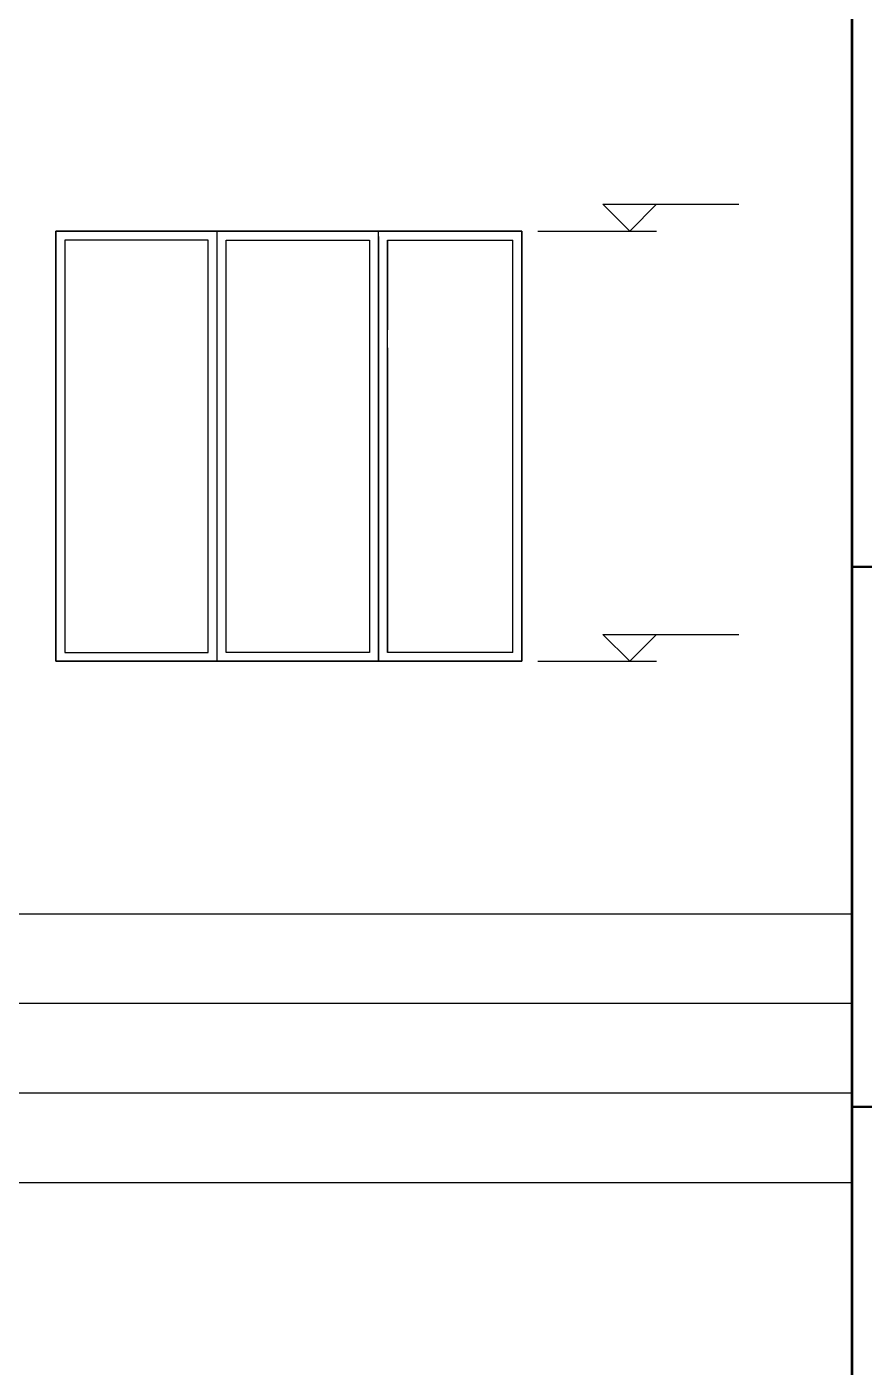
# Model space of a CAD drawing. Extents: x -737978 to 768813, y -372247 to 1140308.
# Drawn here: x -365416 to -360745, y -323921 to -316442 of the extents above; entities that cross this region are included whole.
import ezdxf

# ---------------------------------------------------------------- set-up
doc = ezdxf.new("R2010")
doc.units = 0
doc.header["$LTSCALE"] = 1000
doc.header["$MEASUREMENT"] = 0
doc.layers.get('0').update_dxf_attribs({"linetype": 'CONTINUOUS'})
for name, color, linetype in [('A-WALL-GLAZ', 141, 'CONTINUOUS'), ('DIM_ELEV', 3, 'CONTINUOUS'), ('J-ELEV-立面门窗分格线', 155, 'CONTINUOUS'), ('PUB_TITLE', 4, 'CONTINUOUS')]:
    doc.layers.add(name, color=color, linetype=linetype)

# ---------------------------------------------------------------- blocks, each defined once
blk = doc.blocks.new('TQ1')
at = {"layer": 'PUB_TITLE', "const_width": 20}
for points in [[(-49855, -378414), (-49855, -418455)], [(-49855, -392355), (-43855, -392355)], [(-49855, -396559), (-43855, -396559)]]:
    blk.add_lwpolyline(points, dxfattribs=at)

msp = doc.modelspace()

# ---------------------------------------------------------------- linework, layer by layer
at = {"layer": 'A-WALL-GLAZ'}
for points in [[(-365254.6, -317582.5), (-365254.6, -319982.5), (-362654.6, -319982.5), (-362654.6, -317582.5), (-365254.6, -317582.5)], [(-364354.6, -319982.5), (-364354.6, -317582.5)], [(-364304.6, -319932.5), (-364304.6, -317632.5), (-363504.6, -317632.5), (-363504.6, -319932.5)], [(-363454.6, -319982.5), (-363454.6, -317582.5)], [(-363454.6, -317612.5), (-363454.6, -319982.5)], [(-363404.6, -317632.5), (-363404.6, -318132.5)], [(-363404.6, -319932.5), (-363404.6, -317632.5), (-362704.6, -317632.5)], [(-362704.6, -319932.5), (-362704.6, -317632.5)], [(-362654.6, -319982.5), (-362654.6, -317582.5)], [(-362654.6, -317612.5), (-362654.6, -319982.5)], [(-363504.6, -319932.5), (-364304.6, -319932.5)], [(-363504.6, -319932.5), (-364304.6, -319932.5)], [(-362704.6, -319932.5), (-363404.6, -319932.5)]]:
    msp.add_lwpolyline(points, dxfattribs=at)
for points in [[(-365254.6, -317582.5), (-362654.6, -317582.5), (-362654.6, -319982.5), (-365254.6, -319982.5)], [(-365204.6, -317632.5), (-365204.6, -319932.5), (-364404.6, -319932.5), (-364404.6, -317632.5)]]:
    msp.add_lwpolyline(points, close=True, dxfattribs=at)
at = {"layer": 'DIM_ELEV'}
for p, q in [((-362052.5, -317582.5), (-362202.5, -317432.5)), ((-362202.5, -317432.5), (-361444.2, -317432.5)), ((-362052.5, -317582.5), (-361902.5, -317432.5)), ((-362565.5, -317582.5), (-361902.5, -317582.5)), ((-362052.5, -319982.5), (-362202.5, -319832.5)), ((-362202.5, -319832.5), (-361444.2, -319832.5)), ((-362052.5, -319982.5), (-361902.5, -319832.5)), ((-362565.5, -319982.5), (-361902.5, -319982.5))]:
    msp.add_line(p, q, dxfattribs=at)
at = {"layer": 'J-ELEV-立面门窗分格线', "color": 155}
msp.add_lwpolyline([(-363404.6, -318232.5), (-363404.6, -319932.5)], dxfattribs=at)
at = {"layer": 'PUB_TITLE'}
for points in [[(-360811.8, -321392.7), (-417811.3, -321392.7)], [(-360811.8, -321892.7), (-417811.3, -321892.7)], [(-360811.8, -322392.7), (-417811.3, -322392.7)], [(-360811.8, -322892.7), (-417811.3, -322892.7)], [(-360811.8, -322892.7), (-417811.3, -322892.7)]]:
    msp.add_lwpolyline(points, dxfattribs=at)

# ---------------------------------------------------------------- block references
at = {"xscale": 0.716753740501642, "yscale": 0.716753740501642, "zscale": 0.716753740501642}
msp.add_blockref('TQ1', (-325078.3, -38233.4), dxfattribs=at)

doc.saveas('drawing.dxf')
